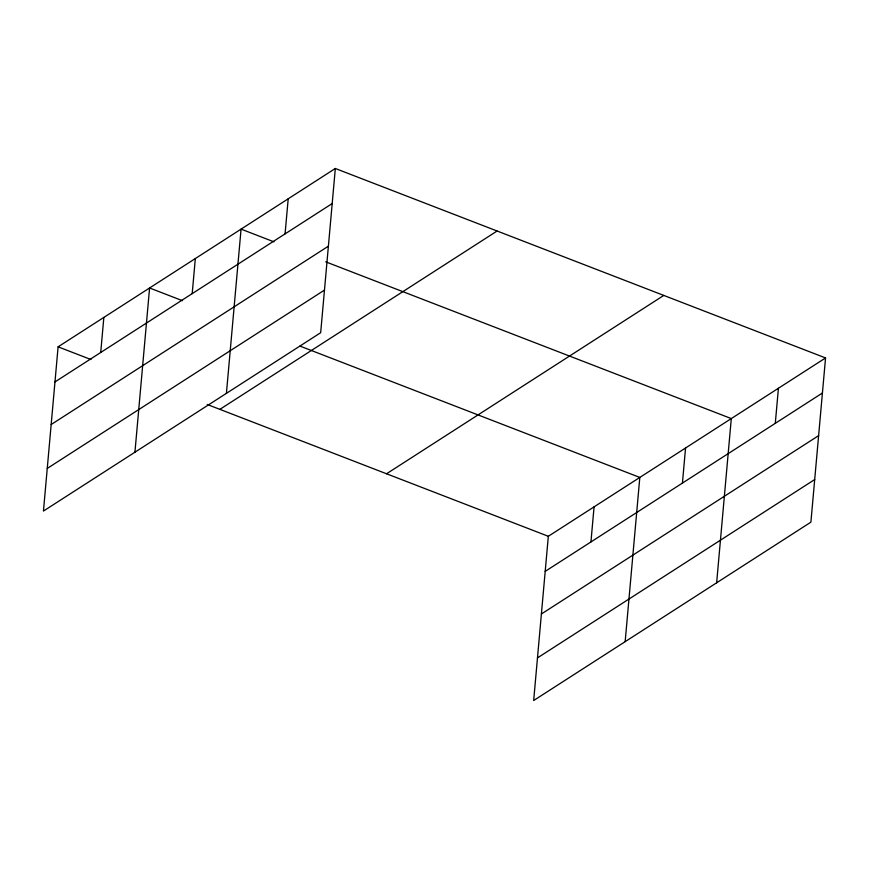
<?xml version="1.0" encoding="UTF-8"?>
<svg xmlns="http://www.w3.org/2000/svg" width="869" height="869" viewBox="0 0 869 869"><rect width="100%" height="100%" fill="white"/><g stroke="black" fill="none" stroke-linecap="round" stroke-linejoin="round"><path stroke-width="1.3" d="M335.325 168.488L58.104 346.84L43.45 511.059L320.672 332.708L335.325 168.488L825.55 357.941L810.896 522.16L533.675 700.512L548.328 536.292L825.55 357.941M100.717 352.488L103.845 317.413M134.934 452.195L149.587 287.976L182.447 300.685M192.201 293.624L195.329 258.549M226.418 393.342L241.071 229.123L273.931 241.821M285.065 233.88L288.204 198.805M590.942 541.941L594.07 506.866M625.159 641.659L639.812 477.439L299.99 346.101M682.426 483.088L685.554 448.013M716.643 582.806L731.296 418.586L325.756 261.851M775.289 423.344L778.418 388.269M54.975 381.915L332.197 203.563M51.173 424.528L328.395 246.177M47.252 468.434L324.474 290.094M219.879 409.353L497.101 231.013M386.553 473.768L663.775 295.427M545.2 571.367L822.422 393.016M541.398 613.981L818.62 435.641M537.476 657.898L814.698 479.547M58.104 346.84L90.963 359.538M207.246 404.476L548.328 536.292"/></g></svg>
